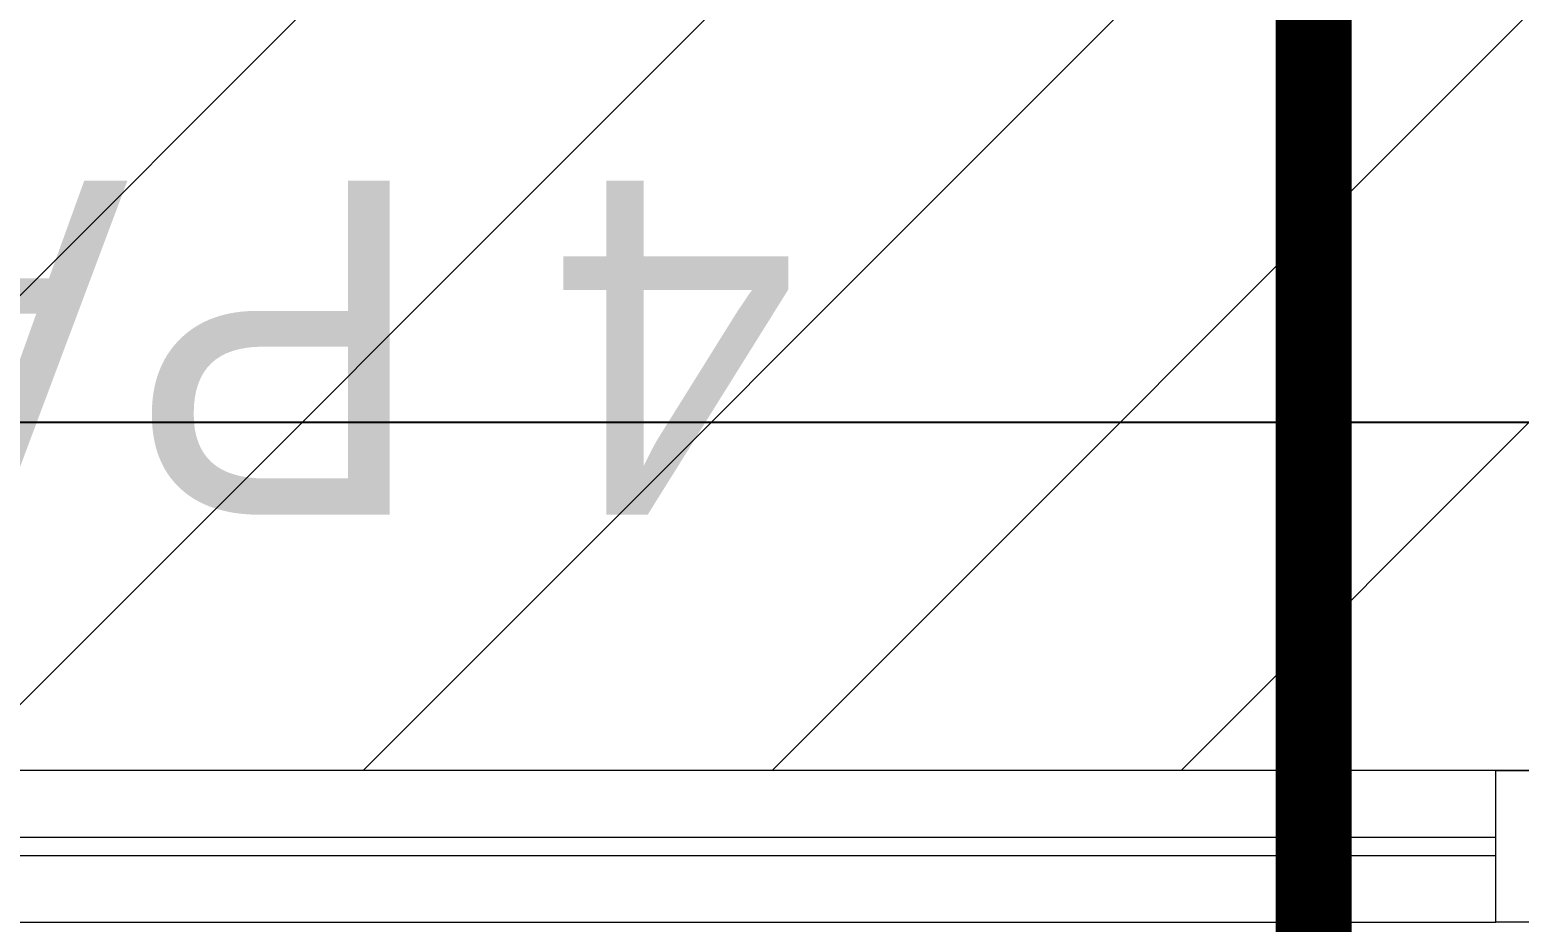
# Model space of a CAD drawing. Header units: millimetres. Extents: x -81374 to 485233, y -39075 to 157313.
# Drawn here: x 47817 to 48798, y -11962 to -11374 of the extents above; entities that cross this region are included whole.
import ezdxf
from ezdxf.enums import TextEntityAlignment as Align

# ---------------------------------------------------------------- set-up
doc = ezdxf.new("R2010")
doc.units = ezdxf.units.MM
doc.linetypes.add('CENTER', pattern=[2, 1.25, -0.25, 0.25, -0.25])
doc.linetypes.add('HIDDEN', pattern=[0.375, 0.25, -0.125])
doc.layers.add('ceiling', color=7, linetype='Continuous', lineweight=5, true_color=0x560d91)
for name, color, linetype in [('CEN', 252, 'CENTER'), ('Hatch 01_UC', 7, 'Continuous'), ('M-HVAC ELLIPTICAL DUCT', 6, 'Continuous')]:
    doc.layers.add(name, color=color, linetype=linetype)
doc.layers.add('G-IMPT', color=8, linetype='Continuous', lineweight=5)
doc.styles.add('Herbalife_Third Floor - Furniture Layout - 210201$0$CG', font='GOTHIC.TTF')
doc.styles.add('HVAC TEXT', font='Romans.shx', dxfattribs={"width": 0.8, "height": 100})
doc.styles.get("Standard").update_dxf_attribs({"font": 'arial.ttf'})
doc.dimstyles.new('HVAC DIM', dxfattribs={"dimtxt": 100, "dimasz": 200, "dimexe": 50, "dimexo": 50, "dimgap": 50, "dimtad": 1, "dimtoh": 1, "dimdec": 0, "dimzin": 0, "dimdsep": 46, "dimtxsty": 'HVAC TEXT', "dimcen": 50, "dimclrd": 7, "dimclre": 7, "dimclrt": 7, "dimadec": 0, "dimazin": 0, "dimtfac": 1, "dimtdec": 0, "dimtofl": 0, "dimtmove": 0, "dimatfit": 3, "dimfxl": 1, "dimtolj": 1, "dimtzin": 0, "dimarcsym": 0})

# ---------------------------------------------------------------- blocks, each defined once
blk = doc.blocks.new('ng')
at = {"layer": 'CEN', "color": 9, "linetype": 'HIDDEN', "lineweight": 0, "ltscale": 1500, "true_color": 0xc7c8ca}
blk.add_line((37748.34, 55730.85), (37748.34, 48427.23), dxfattribs=at)
blk = doc.blocks.new('floor plan 1')
at = {"layer": 'G-IMPT', "color": 8, "ltscale": 500}
for p, q in [((9087.97, -27113.55), (9387.97, -27113.55)), ((10819.93, -27113.57, 0), (9387.97, -27113.55, 0)), ((9387.97, -27113.55, 0), (9387.97, -27213.55, 0)), ((10819.93, -27157.57, 0), (9387.97, -27157.55, 0)), ((10819.93, -27169.57, 0), (9387.97, -27169.55, 0)), ((9387.97, -27213.55), (9087.97, -27213.55)), ((10819.93, -27213.57, 0), (9387.97, -27213.55, 0))]:
    blk.add_line(p, q, dxfattribs=at)
blk.add_arc((18060.55, -17690.18), 9598.53, 196.540677, 301.958989, dxfattribs=at)
at = {"layer": 'CEN', "linetype": 'Continuous'}
blk.add_blockref('ng', (-28240.37, -78519.65), dxfattribs=at)
at = {"layer": 'G-IMPT', "color": 8, "ltscale": 500, "style": 'Herbalife_Third Floor - Furniture Layout - 210201$0$CG'}
blk.add_text('4 PAX M.R', height=220, dxfattribs=at).set_placement((9847.35, -27601.85))
at = {"layer": 'G-IMPT', "color": 8, "ltscale": 500}
for rotation, p in [(359.99915, (39680.63, -4989.62, 0)), (359.99915, (35886.72, -10139.29, 0)), (270.00085, (28873.29, -20643.48, 0)), (359.99915, (11975.31, -26935.44, 0)), (359.99915, (15267.63, -26935.44, 0)), (359.99915, (26686.27, -26987.73, 0)), (270.00085, (15861.11, -28615.02, 0)), (89.99915, (23697.81, -33300.57, 0)), (89.99915, (23597.87, -35337.73, 0)), (89.99915, (23597.88, -37388.34, 0)), (359.99915, (13750.44, -37781.54, 0)), (89.99915, (23697.83, -40746.76, 0)), (89.99915, (23597.8, -44302.49, 0)), (89.99915, (23597.81, -46399.06, 0)), (89.99915, (23697.78, -48339.78, 0)), (89.99915, (23697.77, -54279.98, 0)), (359.99915, (27418.07, -55702.4, 0)), (89.99915, (9671.91, -65856.51, 0)), (359.99915, (4684.11, -67403.39, 0)), (359.99915, (8737.21, -67403.39, 0))]:
    blk.add_attdef('PARTITIONTYPE', text='', height=200, rotation=rotation, dxfattribs=at).set_placement(p, align=Align.MIDDLE_CENTER)

msp = doc.modelspace()

# ---------------------------------------------------------------- hatches: boundary and pattern name
at = {"layer": 'Hatch 01_UC', "linetype": 'Continuous', "lineweight": 0, "transparency": 33554597}
h = msp.add_hatch(dxfattribs=at)
h.set_pattern_fill('ANSI31', color=8, scale=60, angle=180)
h.set_pattern_definition([(225, (86411.17, 39444.27), (134.70384, -134.70384), [])])
h.paths.add_polyline_path([(48881.24, -11861.82), (45957.83, -11861.82), (45957.83, -9058.87), (48881.24, -9058.87)])
h.paths.add_polyline_path([(48319.54, -11360.35), (46519.54, -11360.35), (46519.54, -9560.35), (48319.54, -9560.35)], flags=16)

# ---------------------------------------------------------------- linework, layer by layer
at = {"layer": 'ceiling', "color": 8, "linetype": 'Continuous'}
msp.add_lwpolyline([(48881.24, -11861.82), (45957.83, -11861.82), (45957.83, -9058.87), (48881.24, -9058.87)], close=True, dxfattribs=at)
msp.add_lwpolyline([(48881.24, -11861.82), (45957.83, -11861.82), (45957.83, -9058.87), (48881.24, -9058.87)], close=True, dxfattribs=at)
at = {"layer": 'CEN', "color": 11, "linetype": 'HIDDEN', "lineweight": 0, "ltscale": 1500, "const_width": 50}
msp.add_lwpolyline([(48662.83, -16286.58), (48662.83, -8982.96)], dxfattribs=at)

# ---------------------------------------------------------------- block references
at = {"linetype": 'Continuous', "rotation": 180}
msp.add_blockref('floor plan 1', (58170.8, -39075.37), dxfattribs=at)

# ---------------------------------------------------------------- leaders
at = {"layer": 'M-HVAC ELLIPTICAL DUCT', "linetype": 'Continuous'}
msp.add_leader([(44726.22, -10767.37), (44726.22, -11632.46), (49311.58, -11632.46)], dimstyle='HVAC DIM', dxfattribs=at)

doc.saveas('drawing.dxf')
